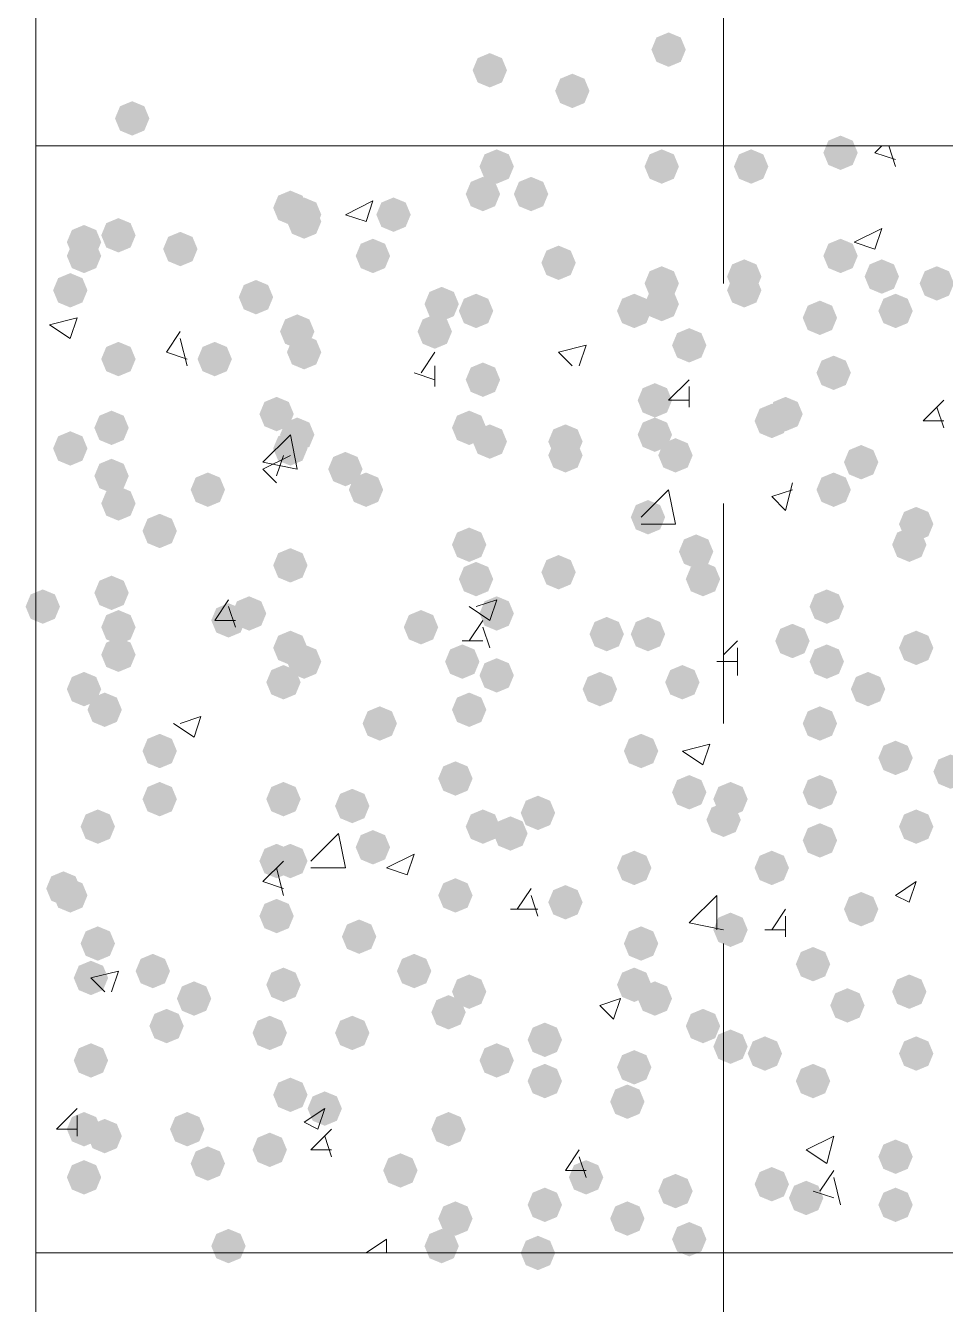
# Model space of a CAD drawing. Header units: millimetres. Extents: x 29 to 95071, y 20 to 67221.
# Drawn here: x 9900 to 10563, y 37320 to 38242 of the extents above; entities that cross this region are included whole.
import ezdxf

# ---------------------------------------------------------------- set-up
doc = ezdxf.new("R2010")
doc.units = ezdxf.units.MM

msp = doc.modelspace()

# ---------------------------------------------------------------- hatches: boundary and pattern name
h = msp.add_hatch(color=7)
h.dxf.hatch_style = 2
h.paths.add_polyline_path([(10363.49, 38212.4), (10354.74, 38216.04), (10351.1, 38224.79), (10354.74, 38233.54), (10363.49, 38237.18), (10372.24, 38233.54), (10375.88, 38224.79), (10372.24, 38216.04)])
h = msp.add_hatch(color=7)
h.dxf.hatch_style = 2
h.paths.add_polyline_path([(10234.62, 38197.53), (10225.87, 38201.17), (10222.23, 38209.92), (10225.87, 38218.67), (10234.62, 38222.31), (10243.37, 38218.67), (10247.01, 38209.92), (10243.37, 38201.17)])
h = msp.add_hatch(color=7)
h.dxf.hatch_style = 2
h.paths.add_polyline_path([(10294.1, 38182.66), (10285.35, 38186.3), (10281.71, 38195.05), (10285.35, 38203.8), (10294.1, 38207.44), (10302.85, 38203.8), (10306.49, 38195.05), (10302.85, 38186.3)])
h = msp.add_hatch(color=7)
h.dxf.hatch_style = 2
h.paths.add_polyline_path([(9976.88, 38162.83), (9968.13, 38166.47), (9964.49, 38175.22), (9968.13, 38183.97), (9976.88, 38187.61), (9985.63, 38183.97), (9989.27, 38175.22), (9985.63, 38166.47)])
h = msp.add_hatch(color=7)
h.dxf.hatch_style = 2
h.paths.add_polyline_path([(10487.4, 38138.05), (10478.65, 38141.69), (10475.01, 38150.44), (10478.65, 38159.19), (10487.4, 38162.83), (10496.15, 38159.19), (10499.79, 38150.44), (10496.15, 38141.69)])
h = msp.add_hatch(color=7)
h.dxf.hatch_style = 2
h.paths.add_polyline_path([(10239.58, 38128.13), (10230.82, 38131.77), (10227.18, 38140.53), (10230.82, 38149.28), (10239.58, 38152.92), (10248.33, 38149.28), (10251.97, 38140.53), (10248.33, 38131.77)])
h = msp.add_hatch(color=7)
h.dxf.hatch_style = 2
h.paths.add_polyline_path([(10358.53, 38128.13), (10349.78, 38131.77), (10346.14, 38140.53), (10349.78, 38149.28), (10358.53, 38152.92), (10367.28, 38149.28), (10370.92, 38140.53), (10367.28, 38131.77)])
h = msp.add_hatch(color=7)
h.dxf.hatch_style = 2
h.paths.add_polyline_path([(10422.97, 38128.13), (10414.22, 38131.77), (10410.58, 38140.53), (10414.22, 38149.28), (10422.97, 38152.92), (10431.72, 38149.28), (10435.36, 38140.53), (10431.72, 38131.77)])
h = msp.add_hatch(color=7)
h.dxf.hatch_style = 2
h.paths.add_polyline_path([(10229.66, 38108.31), (10220.91, 38111.95), (10217.27, 38120.7), (10220.91, 38129.45), (10229.66, 38133.09), (10238.41, 38129.45), (10242.05, 38120.7), (10238.41, 38111.95)])
h = msp.add_hatch(color=7)
h.dxf.hatch_style = 2
h.paths.add_polyline_path([(10264.36, 38108.31), (10255.61, 38111.95), (10251.97, 38120.7), (10255.61, 38129.45), (10264.36, 38133.09), (10273.11, 38129.45), (10276.75, 38120.7), (10273.11, 38111.95)])
h = msp.add_hatch(color=7)
h.dxf.hatch_style = 2
h.paths.add_polyline_path([(10090.88, 38098.39), (10082.13, 38102.04), (10078.49, 38110.79), (10082.13, 38119.54), (10090.88, 38123.18), (10099.63, 38119.54), (10103.27, 38110.79), (10099.63, 38102.04)])
h = msp.add_hatch(color=7)
h.dxf.hatch_style = 2
h.paths.add_polyline_path([(10100.79, 38093.44), (10092.04, 38097.08), (10088.4, 38105.83), (10092.04, 38114.58), (10100.79, 38118.22), (10109.54, 38114.58), (10113.18, 38105.83), (10109.54, 38097.08)])
h = msp.add_hatch(color=7)
h.dxf.hatch_style = 2
h.paths.add_polyline_path([(10165.23, 38093.44), (10156.48, 38097.08), (10152.84, 38105.83), (10156.48, 38114.58), (10165.23, 38118.22), (10173.98, 38114.58), (10177.62, 38105.83), (10173.98, 38097.08)])
h = msp.add_hatch(color=7)
h.dxf.hatch_style = 2
h.paths.add_polyline_path([(10100.79, 38088.48), (10092.04, 38092.12), (10088.4, 38100.87), (10092.04, 38109.62), (10100.79, 38113.26), (10109.54, 38109.62), (10113.18, 38100.87), (10109.54, 38092.12)])
h = msp.add_hatch(color=7)
h.dxf.hatch_style = 2
h.paths.add_polyline_path([(9966.97, 38078.57), (9958.21, 38082.21), (9954.57, 38090.96), (9958.21, 38099.71), (9966.97, 38103.35), (9975.72, 38099.71), (9979.36, 38090.96), (9975.72, 38082.21)])
h = msp.add_hatch(color=7)
h.dxf.hatch_style = 2
h.paths.add_polyline_path([(9942.18, 38073.61), (9933.43, 38077.25), (9929.79, 38086), (9933.43, 38094.76), (9942.18, 38098.39), (9950.93, 38094.76), (9954.57, 38086), (9950.93, 38077.25)])
h = msp.add_hatch(color=7)
h.dxf.hatch_style = 2
h.paths.add_polyline_path([(10011.57, 38068.66), (10002.82, 38072.3), (9999.18, 38081.05), (10002.82, 38089.8), (10011.57, 38093.44), (10020.33, 38089.8), (10023.97, 38081.05), (10020.33, 38072.3)])
h = msp.add_hatch(color=7)
h.dxf.hatch_style = 2
h.paths.add_polyline_path([(9942.18, 38063.7), (9933.43, 38067.34), (9929.79, 38076.09), (9933.43, 38084.84), (9942.18, 38088.48), (9950.93, 38084.84), (9954.57, 38076.09), (9950.93, 38067.34)])
h = msp.add_hatch(color=7)
h.dxf.hatch_style = 2
h.paths.add_polyline_path([(10150.36, 38063.7), (10141.61, 38067.34), (10137.97, 38076.09), (10141.61, 38084.84), (10150.36, 38088.48), (10159.11, 38084.84), (10162.75, 38076.09), (10159.11, 38067.34)])
h = msp.add_hatch(color=7)
h.dxf.hatch_style = 2
h.paths.add_polyline_path([(10284.18, 38058.74), (10275.43, 38062.38), (10271.79, 38071.13), (10275.43, 38079.89), (10284.18, 38083.53), (10292.94, 38079.89), (10296.58, 38071.13), (10292.94, 38062.38)])
h = msp.add_hatch(color=7)
h.dxf.hatch_style = 2
h.paths.add_polyline_path([(10487.4, 38063.7), (10478.65, 38067.34), (10475.01, 38076.09), (10478.65, 38084.84), (10487.4, 38088.48), (10496.15, 38084.84), (10499.79, 38076.09), (10496.15, 38067.34)])
h = msp.add_hatch(color=7)
h.dxf.hatch_style = 2
h.paths.add_polyline_path([(10418.01, 38048.83), (10409.26, 38052.47), (10405.62, 38061.22), (10409.26, 38069.97), (10418.01, 38073.61), (10426.76, 38069.97), (10430.4, 38061.22), (10426.76, 38052.47)])
h = msp.add_hatch(color=7)
h.dxf.hatch_style = 2
h.paths.add_polyline_path([(10517.14, 38048.83), (10508.39, 38052.47), (10504.75, 38061.22), (10508.39, 38069.97), (10517.14, 38073.61), (10525.89, 38069.97), (10529.53, 38061.22), (10525.89, 38052.47)])
h = msp.add_hatch(color=7)
h.dxf.hatch_style = 2
h.paths.add_polyline_path([(9932.27, 38038.92), (9923.52, 38042.56), (9919.88, 38051.31), (9923.52, 38060.06), (9932.27, 38063.7), (9941.02, 38060.06), (9944.66, 38051.31), (9941.02, 38042.56)])
h = msp.add_hatch(color=7)
h.dxf.hatch_style = 2
h.paths.add_polyline_path([(10358.53, 38043.87), (10349.78, 38047.51), (10346.14, 38056.26), (10349.78, 38065.02), (10358.53, 38068.66), (10367.28, 38065.02), (10370.92, 38056.26), (10367.28, 38047.51)])
h = msp.add_hatch(color=7)
h.dxf.hatch_style = 2
h.paths.add_polyline_path([(10418.01, 38038.92), (10409.26, 38042.56), (10405.62, 38051.31), (10409.26, 38060.06), (10418.01, 38063.7), (10426.76, 38060.06), (10430.4, 38051.31), (10426.76, 38042.56)])
h = msp.add_hatch(color=7)
h.dxf.hatch_style = 2
h.paths.add_polyline_path([(10556.79, 38043.87), (10548.04, 38047.51), (10544.4, 38056.26), (10548.04, 38065.02), (10556.79, 38068.66), (10565.55, 38065.02), (10569.19, 38056.26), (10565.55, 38047.51)])
h = msp.add_hatch(color=7)
h.dxf.hatch_style = 2
h.paths.add_polyline_path([(10066.1, 38033.96), (10057.34, 38037.6), (10053.7, 38046.35), (10057.34, 38055.1), (10066.1, 38058.74), (10074.85, 38055.1), (10078.49, 38046.35), (10074.85, 38037.6)])
h = msp.add_hatch(color=7)
h.dxf.hatch_style = 2
h.paths.add_polyline_path([(10199.92, 38029), (10191.17, 38032.64), (10187.53, 38041.39), (10191.17, 38050.15), (10199.92, 38053.79), (10208.67, 38050.15), (10212.31, 38041.39), (10208.67, 38032.64)])
h = msp.add_hatch(color=7)
h.dxf.hatch_style = 2
h.paths.add_polyline_path([(10358.53, 38029), (10349.78, 38032.64), (10346.14, 38041.39), (10349.78, 38050.15), (10358.53, 38053.79), (10367.28, 38050.15), (10370.92, 38041.39), (10367.28, 38032.64)])
h = msp.add_hatch(color=7)
h.dxf.hatch_style = 2
h.paths.add_polyline_path([(10224.71, 38024.05), (10215.95, 38027.69), (10212.31, 38036.44), (10215.95, 38045.19), (10224.71, 38048.83), (10233.46, 38045.19), (10237.1, 38036.44), (10233.46, 38027.69)])
h = msp.add_hatch(color=7)
h.dxf.hatch_style = 2
h.paths.add_polyline_path([(10338.71, 38024.05), (10329.95, 38027.69), (10326.31, 38036.44), (10329.95, 38045.19), (10338.71, 38048.83), (10347.46, 38045.19), (10351.1, 38036.44), (10347.46, 38027.69)])
h = msp.add_hatch(color=7)
h.dxf.hatch_style = 2
h.paths.add_polyline_path([(10527.05, 38024.05), (10518.3, 38027.69), (10514.66, 38036.44), (10518.3, 38045.19), (10527.05, 38048.83), (10535.81, 38045.19), (10539.45, 38036.44), (10535.81, 38027.69)])
h = msp.add_hatch(color=7)
h.dxf.hatch_style = 2
h.paths.add_polyline_path([(10472.53, 38019.09), (10463.78, 38022.73), (10460.14, 38031.48), (10463.78, 38040.23), (10472.53, 38043.87), (10481.28, 38040.23), (10484.92, 38031.48), (10481.28, 38022.73)])
h = msp.add_hatch(color=7)
h.dxf.hatch_style = 2
h.paths.add_polyline_path([(10095.84, 38009.18), (10087.08, 38012.82), (10083.44, 38021.57), (10087.08, 38030.32), (10095.84, 38033.96), (10104.59, 38030.32), (10108.23, 38021.57), (10104.59, 38012.82)])
h = msp.add_hatch(color=7)
h.dxf.hatch_style = 2
h.paths.add_polyline_path([(10194.97, 38009.18), (10186.21, 38012.82), (10182.57, 38021.57), (10186.21, 38030.32), (10194.97, 38033.96), (10203.72, 38030.32), (10207.36, 38021.57), (10203.72, 38012.82)])
h = msp.add_hatch(color=7)
h.dxf.hatch_style = 2
h.paths.add_polyline_path([(10100.79, 37994.31), (10092.04, 37997.95), (10088.4, 38006.7), (10092.04, 38015.45), (10100.79, 38019.09), (10109.54, 38015.45), (10113.18, 38006.7), (10109.54, 37997.95)])
h = msp.add_hatch(color=7)
h.dxf.hatch_style = 2
h.paths.add_polyline_path([(10378.36, 37999.26), (10369.61, 38002.9), (10365.97, 38011.66), (10369.61, 38020.41), (10378.36, 38024.05), (10387.11, 38020.41), (10390.75, 38011.66), (10387.11, 38002.9)])
h = msp.add_hatch(color=7)
h.dxf.hatch_style = 2
h.paths.add_polyline_path([(9966.97, 37989.35), (9958.21, 37992.99), (9954.57, 38001.74), (9958.21, 38010.49), (9966.97, 38014.13), (9975.72, 38010.49), (9979.36, 38001.74), (9975.72, 37992.99)])
h = msp.add_hatch(color=7)
h.dxf.hatch_style = 2
h.paths.add_polyline_path([(10036.36, 37989.35), (10027.61, 37992.99), (10023.97, 38001.74), (10027.61, 38010.49), (10036.36, 38014.13), (10045.11, 38010.49), (10048.75, 38001.74), (10045.11, 37992.99)])
h = msp.add_hatch(color=7)
h.dxf.hatch_style = 2
h.paths.add_polyline_path([(10229.66, 37974.48), (10220.91, 37978.12), (10217.27, 37986.87), (10220.91, 37995.62), (10229.66, 37999.26), (10238.41, 37995.62), (10242.05, 37986.87), (10238.41, 37978.12)])
h = msp.add_hatch(color=7)
h.dxf.hatch_style = 2
h.paths.add_polyline_path([(10482.45, 37979.44), (10473.69, 37983.08), (10470.05, 37991.83), (10473.69, 38000.58), (10482.45, 38004.22), (10491.2, 38000.58), (10494.84, 37991.83), (10491.2, 37983.08)])
h = msp.add_hatch(color=7)
h.dxf.hatch_style = 2
h.paths.add_polyline_path([(10353.58, 37959.61), (10344.82, 37963.25), (10341.18, 37972), (10344.82, 37980.75), (10353.58, 37984.39), (10362.33, 37980.75), (10365.97, 37972), (10362.33, 37963.25)])
h = msp.add_hatch(color=7)
h.dxf.hatch_style = 2
h.paths.add_polyline_path([(10080.97, 37949.7), (10072.21, 37953.34), (10068.57, 37962.09), (10072.21, 37970.84), (10080.97, 37974.48), (10089.72, 37970.84), (10093.36, 37962.09), (10089.72, 37953.34)])
h = msp.add_hatch(color=7)
h.dxf.hatch_style = 2
h.paths.add_polyline_path([(10447.75, 37949.7), (10439, 37953.34), (10435.36, 37962.09), (10439, 37970.84), (10447.75, 37974.48), (10456.5, 37970.84), (10460.14, 37962.09), (10456.5, 37953.34)])
h = msp.add_hatch(color=7)
h.dxf.hatch_style = 2
h.paths.add_polyline_path([(9962.01, 37939.79), (9953.26, 37943.43), (9949.62, 37952.18), (9953.26, 37960.93), (9962.01, 37964.57), (9970.76, 37960.93), (9974.4, 37952.18), (9970.76, 37943.43)])
h = msp.add_hatch(color=7)
h.dxf.hatch_style = 2
h.paths.add_polyline_path([(10219.75, 37939.79), (10211, 37943.43), (10207.36, 37952.18), (10211, 37960.93), (10219.75, 37964.57), (10228.5, 37960.93), (10232.14, 37952.18), (10228.5, 37943.43)])
h = msp.add_hatch(color=7)
h.dxf.hatch_style = 2
h.paths.add_polyline_path([(10437.84, 37944.74), (10429.09, 37948.38), (10425.45, 37957.13), (10429.09, 37965.88), (10437.84, 37969.52), (10446.59, 37965.88), (10450.23, 37957.13), (10446.59, 37948.38)])
h = msp.add_hatch(color=7)
h.dxf.hatch_style = 2
h.paths.add_polyline_path([(10095.84, 37934.83), (10087.08, 37938.47), (10083.44, 37947.22), (10087.08, 37955.97), (10095.84, 37959.61), (10104.59, 37955.97), (10108.23, 37947.22), (10104.59, 37938.47)])
h = msp.add_hatch(color=7)
h.dxf.hatch_style = 2
h.paths.add_polyline_path([(10234.62, 37929.87), (10225.87, 37933.51), (10222.23, 37942.26), (10225.87, 37951.02), (10234.62, 37954.66), (10243.37, 37951.02), (10247.01, 37942.26), (10243.37, 37933.51)])
h = msp.add_hatch(color=7)
h.dxf.hatch_style = 2
h.paths.add_polyline_path([(10289.14, 37929.87), (10280.39, 37933.51), (10276.75, 37942.26), (10280.39, 37951.02), (10289.14, 37954.66), (10297.89, 37951.02), (10301.53, 37942.26), (10297.89, 37933.51)])
h = msp.add_hatch(color=7)
h.dxf.hatch_style = 2
h.paths.add_polyline_path([(10353.58, 37934.83), (10344.82, 37938.47), (10341.18, 37947.22), (10344.82, 37955.97), (10353.58, 37959.61), (10362.33, 37955.97), (10365.97, 37947.22), (10362.33, 37938.47)])
h = msp.add_hatch(color=7)
h.dxf.hatch_style = 2
h.paths.add_polyline_path([(9932.27, 37924.92), (9923.52, 37928.56), (9919.88, 37937.31), (9923.52, 37946.06), (9932.27, 37949.7), (9941.02, 37946.06), (9944.66, 37937.31), (9941.02, 37928.56)])
h = msp.add_hatch(color=7)
h.dxf.hatch_style = 2
h.paths.add_polyline_path([(10090.88, 37924.92), (10082.13, 37928.56), (10078.49, 37937.31), (10082.13, 37946.06), (10090.88, 37949.7), (10099.63, 37946.06), (10103.27, 37937.31), (10099.63, 37928.56)])
h = msp.add_hatch(color=7)
h.dxf.hatch_style = 2
h.paths.add_polyline_path([(10289.14, 37919.96), (10280.39, 37923.6), (10276.75, 37932.35), (10280.39, 37941.1), (10289.14, 37944.74), (10297.89, 37941.1), (10301.53, 37932.35), (10297.89, 37923.6)])
h = msp.add_hatch(color=7)
h.dxf.hatch_style = 2
h.paths.add_polyline_path([(10368.45, 37919.96), (10359.69, 37923.6), (10356.05, 37932.35), (10359.69, 37941.1), (10368.45, 37944.74), (10377.2, 37941.1), (10380.84, 37932.35), (10377.2, 37923.6)])
h = msp.add_hatch(color=7)
h.dxf.hatch_style = 2
h.paths.add_polyline_path([(10130.53, 37910.05), (10121.78, 37913.69), (10118.14, 37922.44), (10121.78, 37931.19), (10130.53, 37934.83), (10139.28, 37931.19), (10142.92, 37922.44), (10139.28, 37913.69)])
h = msp.add_hatch(color=7)
h.dxf.hatch_style = 2
h.paths.add_polyline_path([(10502.27, 37915), (10493.52, 37918.64), (10489.88, 37927.39), (10493.52, 37936.15), (10502.27, 37939.79), (10511.02, 37936.15), (10514.66, 37927.39), (10511.02, 37918.64)])
h = msp.add_hatch(color=7)
h.dxf.hatch_style = 2
h.paths.add_polyline_path([(9962.01, 37905.09), (9953.26, 37908.73), (9949.62, 37917.48), (9953.26, 37926.23), (9962.01, 37929.87), (9970.76, 37926.23), (9974.4, 37917.48), (9970.76, 37908.73)])
h = msp.add_hatch(color=7)
h.dxf.hatch_style = 2
h.paths.add_polyline_path([(10031.4, 37895.18), (10022.65, 37898.82), (10019.01, 37907.57), (10022.65, 37916.32), (10031.4, 37919.96), (10040.15, 37916.32), (10043.79, 37907.57), (10040.15, 37898.82)])
h = msp.add_hatch(color=7)
h.dxf.hatch_style = 2
h.paths.add_polyline_path([(10145.4, 37895.18), (10136.65, 37898.82), (10133.01, 37907.57), (10136.65, 37916.32), (10145.4, 37919.96), (10154.15, 37916.32), (10157.79, 37907.57), (10154.15, 37898.82)])
h = msp.add_hatch(color=7)
h.dxf.hatch_style = 2
h.paths.add_polyline_path([(10482.45, 37895.18), (10473.69, 37898.82), (10470.05, 37907.57), (10473.69, 37916.32), (10482.45, 37919.96), (10491.2, 37916.32), (10494.84, 37907.57), (10491.2, 37898.82)])
h = msp.add_hatch(color=7)
h.dxf.hatch_style = 2
h.paths.add_polyline_path([(9966.97, 37885.26), (9958.21, 37888.9), (9954.57, 37897.66), (9958.21, 37906.41), (9966.97, 37910.05), (9975.72, 37906.41), (9979.36, 37897.66), (9975.72, 37888.9)])
h = msp.add_hatch(color=7)
h.dxf.hatch_style = 2
h.paths.add_polyline_path([(10348.62, 37875.35), (10339.87, 37878.99), (10336.23, 37887.74), (10339.87, 37896.49), (10348.62, 37900.13), (10357.37, 37896.49), (10361.01, 37887.74), (10357.37, 37878.99)])
h = msp.add_hatch(color=7)
h.dxf.hatch_style = 2
h.paths.add_polyline_path([(9996.7, 37865.44), (9987.95, 37869.08), (9984.31, 37877.83), (9987.95, 37886.58), (9996.7, 37890.22), (10005.46, 37886.58), (10009.1, 37877.83), (10005.46, 37869.08)])
h = msp.add_hatch(color=7)
h.dxf.hatch_style = 2
h.paths.add_polyline_path([(10541.92, 37870.39), (10533.17, 37874.03), (10529.53, 37882.79), (10533.17, 37891.54), (10541.92, 37895.18), (10550.68, 37891.54), (10554.32, 37882.79), (10550.68, 37874.03)])
h = msp.add_hatch(color=7)
h.dxf.hatch_style = 2
h.paths.add_polyline_path([(10219.75, 37855.52), (10211, 37859.16), (10207.36, 37867.92), (10211, 37876.67), (10219.75, 37880.31), (10228.5, 37876.67), (10232.14, 37867.92), (10228.5, 37859.16)])
h = msp.add_hatch(color=7)
h.dxf.hatch_style = 2
h.paths.add_polyline_path([(10536.97, 37855.52), (10528.22, 37859.16), (10524.58, 37867.92), (10528.22, 37876.67), (10536.97, 37880.31), (10545.72, 37876.67), (10549.36, 37867.92), (10545.72, 37859.16)])
h = msp.add_hatch(color=7)
h.dxf.hatch_style = 2
h.paths.add_polyline_path([(10383.31, 37850.57), (10374.56, 37854.21), (10370.92, 37862.96), (10374.56, 37871.71), (10383.31, 37875.35), (10392.07, 37871.71), (10395.71, 37862.96), (10392.07, 37854.21)])
h = msp.add_hatch(color=7)
h.dxf.hatch_style = 2
h.paths.add_polyline_path([(10090.88, 37840.65), (10082.13, 37844.29), (10078.49, 37853.05), (10082.13, 37861.8), (10090.88, 37865.44), (10099.63, 37861.8), (10103.27, 37853.05), (10099.63, 37844.29)])
h = msp.add_hatch(color=7)
h.dxf.hatch_style = 2
h.paths.add_polyline_path([(10284.18, 37835.7), (10275.43, 37839.34), (10271.79, 37848.09), (10275.43, 37856.84), (10284.18, 37860.48), (10292.94, 37856.84), (10296.58, 37848.09), (10292.94, 37839.34)])
h = msp.add_hatch(color=7)
h.dxf.hatch_style = 2
h.paths.add_polyline_path([(10224.71, 37830.74), (10215.95, 37834.38), (10212.31, 37843.13), (10215.95, 37851.88), (10224.71, 37855.52), (10233.46, 37851.88), (10237.1, 37843.13), (10233.46, 37834.38)])
h = msp.add_hatch(color=7)
h.dxf.hatch_style = 2
h.paths.add_polyline_path([(10388.27, 37830.74), (10379.52, 37834.38), (10375.88, 37843.13), (10379.52, 37851.88), (10388.27, 37855.52), (10397.02, 37851.88), (10400.66, 37843.13), (10397.02, 37834.38)])
h = msp.add_hatch(color=7)
h.dxf.hatch_style = 2
h.paths.add_polyline_path([(9962.01, 37820.83), (9953.26, 37824.47), (9949.62, 37833.22), (9953.26, 37841.97), (9962.01, 37845.61), (9970.76, 37841.97), (9974.4, 37833.22), (9970.76, 37824.47)])
h = msp.add_hatch(color=7)
h.dxf.hatch_style = 2
h.paths.add_polyline_path([(9912.44, 37810.92), (9903.69, 37814.56), (9900.05, 37823.31), (9903.69, 37832.06), (9912.44, 37835.7), (9921.19, 37832.06), (9924.83, 37823.31), (9921.19, 37814.56)])
h = msp.add_hatch(color=7)
h.dxf.hatch_style = 2
h.paths.add_polyline_path([(10477.49, 37810.92), (10468.74, 37814.56), (10465.1, 37823.31), (10468.74, 37832.06), (10477.49, 37835.7), (10486.24, 37832.06), (10489.88, 37823.31), (10486.24, 37814.56)])
h = msp.add_hatch(color=7)
h.dxf.hatch_style = 2
h.paths.add_polyline_path([(10046.27, 37801), (10037.52, 37804.64), (10033.88, 37813.39), (10037.52, 37822.15), (10046.27, 37825.79), (10055.02, 37822.15), (10058.66, 37813.39), (10055.02, 37804.64)])
h = msp.add_hatch(color=7)
h.dxf.hatch_style = 2
h.paths.add_polyline_path([(10061.14, 37805.96), (10052.39, 37809.6), (10048.75, 37818.35), (10052.39, 37827.1), (10061.14, 37830.74), (10069.89, 37827.1), (10073.53, 37818.35), (10069.89, 37809.6)])
h = msp.add_hatch(color=7)
h.dxf.hatch_style = 2
h.paths.add_polyline_path([(10239.58, 37805.96), (10230.82, 37809.6), (10227.18, 37818.35), (10230.82, 37827.1), (10239.58, 37830.74), (10248.33, 37827.1), (10251.97, 37818.35), (10248.33, 37809.6)])
h = msp.add_hatch(color=7)
h.dxf.hatch_style = 2
h.paths.add_polyline_path([(9966.97, 37796.05), (9958.21, 37799.69), (9954.57, 37808.44), (9958.21, 37817.19), (9966.97, 37820.83), (9975.72, 37817.19), (9979.36, 37808.44), (9975.72, 37799.69)])
h = msp.add_hatch(color=7)
h.dxf.hatch_style = 2
h.paths.add_polyline_path([(10185.05, 37796.05), (10176.3, 37799.69), (10172.66, 37808.44), (10176.3, 37817.19), (10185.05, 37820.83), (10193.8, 37817.19), (10197.44, 37808.44), (10193.8, 37799.69)])
h = msp.add_hatch(color=7)
h.dxf.hatch_style = 2
h.paths.add_polyline_path([(10318.88, 37791.09), (10310.13, 37794.73), (10306.49, 37803.48), (10310.13, 37812.23), (10318.88, 37815.87), (10327.63, 37812.23), (10331.27, 37803.48), (10327.63, 37794.73)])
h = msp.add_hatch(color=7)
h.dxf.hatch_style = 2
h.paths.add_polyline_path([(10348.62, 37791.09), (10339.87, 37794.73), (10336.23, 37803.48), (10339.87, 37812.23), (10348.62, 37815.87), (10357.37, 37812.23), (10361.01, 37803.48), (10357.37, 37794.73)])
h = msp.add_hatch(color=7)
h.dxf.hatch_style = 2
h.paths.add_polyline_path([(10090.88, 37781.18), (10082.13, 37784.82), (10078.49, 37793.57), (10082.13, 37802.32), (10090.88, 37805.96), (10099.63, 37802.32), (10103.27, 37793.57), (10099.63, 37784.82)])
h = msp.add_hatch(color=7)
h.dxf.hatch_style = 2
h.paths.add_polyline_path([(10452.71, 37786.13), (10443.96, 37789.77), (10440.32, 37798.52), (10443.96, 37807.28), (10452.71, 37810.92), (10461.46, 37807.28), (10465.1, 37798.52), (10461.46, 37789.77)])
h = msp.add_hatch(color=7)
h.dxf.hatch_style = 2
h.paths.add_polyline_path([(10541.92, 37781.18), (10533.17, 37784.82), (10529.53, 37793.57), (10533.17, 37802.32), (10541.92, 37805.96), (10550.68, 37802.32), (10554.32, 37793.57), (10550.68, 37784.82)])
h = msp.add_hatch(color=7)
h.dxf.hatch_style = 2
h.paths.add_polyline_path([(9966.97, 37776.22), (9958.21, 37779.86), (9954.57, 37788.61), (9958.21, 37797.36), (9966.97, 37801), (9975.72, 37797.36), (9979.36, 37788.61), (9975.72, 37779.86)])
h = msp.add_hatch(color=7)
h.dxf.hatch_style = 2
h.paths.add_polyline_path([(10100.79, 37771.26), (10092.04, 37774.9), (10088.4, 37783.65), (10092.04, 37792.41), (10100.79, 37796.05), (10109.54, 37792.41), (10113.18, 37783.65), (10109.54, 37774.9)])
h = msp.add_hatch(color=7)
h.dxf.hatch_style = 2
h.paths.add_polyline_path([(10214.79, 37771.26), (10206.04, 37774.9), (10202.4, 37783.65), (10206.04, 37792.41), (10214.79, 37796.05), (10223.54, 37792.41), (10227.18, 37783.65), (10223.54, 37774.9)])
h = msp.add_hatch(color=7)
h.dxf.hatch_style = 2
h.paths.add_polyline_path([(10477.49, 37771.26), (10468.74, 37774.9), (10465.1, 37783.65), (10468.74, 37792.41), (10477.49, 37796.05), (10486.24, 37792.41), (10489.88, 37783.65), (10486.24, 37774.9)])
h = msp.add_hatch(color=7)
h.dxf.hatch_style = 2
h.paths.add_polyline_path([(10239.58, 37761.35), (10230.82, 37764.99), (10227.18, 37773.74), (10230.82, 37782.49), (10239.58, 37786.13), (10248.33, 37782.49), (10251.97, 37773.74), (10248.33, 37764.99)])
h = msp.add_hatch(color=7)
h.dxf.hatch_style = 2
h.paths.add_polyline_path([(10085.92, 37756.39), (10077.17, 37760.03), (10073.53, 37768.78), (10077.17, 37777.54), (10085.92, 37781.18), (10094.67, 37777.54), (10098.31, 37768.78), (10094.67, 37760.03)])
h = msp.add_hatch(color=7)
h.dxf.hatch_style = 2
h.paths.add_polyline_path([(10373.4, 37756.39), (10364.65, 37760.03), (10361.01, 37768.78), (10364.65, 37777.54), (10373.4, 37781.18), (10382.15, 37777.54), (10385.79, 37768.78), (10382.15, 37760.03)])
h = msp.add_hatch(color=7)
h.dxf.hatch_style = 2
h.paths.add_polyline_path([(9942.18, 37751.44), (9933.43, 37755.08), (9929.79, 37763.83), (9933.43, 37772.58), (9942.18, 37776.22), (9950.93, 37772.58), (9954.57, 37763.83), (9950.93, 37755.08)])
h = msp.add_hatch(color=7)
h.dxf.hatch_style = 2
h.paths.add_polyline_path([(10313.92, 37751.44), (10305.17, 37755.08), (10301.53, 37763.83), (10305.17, 37772.58), (10313.92, 37776.22), (10322.67, 37772.58), (10326.31, 37763.83), (10322.67, 37755.08)])
h = msp.add_hatch(color=7)
h.dxf.hatch_style = 2
h.paths.add_polyline_path([(10507.23, 37751.44), (10498.48, 37755.08), (10494.84, 37763.83), (10498.48, 37772.58), (10507.23, 37776.22), (10515.98, 37772.58), (10519.62, 37763.83), (10515.98, 37755.08)])
h = msp.add_hatch(color=7)
h.dxf.hatch_style = 2
h.paths.add_polyline_path([(9957.05, 37736.57), (9948.3, 37740.21), (9944.66, 37748.96), (9948.3, 37757.71), (9957.05, 37761.35), (9965.8, 37757.71), (9969.44, 37748.96), (9965.8, 37740.21)])
h = msp.add_hatch(color=7)
h.dxf.hatch_style = 2
h.paths.add_polyline_path([(10219.75, 37736.57), (10211, 37740.21), (10207.36, 37748.96), (10211, 37757.71), (10219.75, 37761.35), (10228.5, 37757.71), (10232.14, 37748.96), (10228.5, 37740.21)])
h = msp.add_hatch(color=7)
h.dxf.hatch_style = 2
h.paths.add_polyline_path([(10155.31, 37726.65), (10146.56, 37730.29), (10142.92, 37739.05), (10146.56, 37747.8), (10155.31, 37751.44), (10164.07, 37747.8), (10167.71, 37739.05), (10164.07, 37730.29)])
h = msp.add_hatch(color=7)
h.dxf.hatch_style = 2
h.paths.add_polyline_path([(10472.53, 37726.65), (10463.78, 37730.29), (10460.14, 37739.05), (10463.78, 37747.8), (10472.53, 37751.44), (10481.28, 37747.8), (10484.92, 37739.05), (10481.28, 37730.29)])
h = msp.add_hatch(color=7)
h.dxf.hatch_style = 2
h.paths.add_polyline_path([(9996.7, 37706.83), (9987.95, 37710.47), (9984.31, 37719.22), (9987.95, 37727.97), (9996.7, 37731.61), (10005.46, 37727.97), (10009.1, 37719.22), (10005.46, 37710.47)])
h = msp.add_hatch(color=7)
h.dxf.hatch_style = 2
h.paths.add_polyline_path([(10343.66, 37706.83), (10334.91, 37710.47), (10331.27, 37719.22), (10334.91, 37727.97), (10343.66, 37731.61), (10352.41, 37727.97), (10356.05, 37719.22), (10352.41, 37710.47)])
h = msp.add_hatch(color=7)
h.dxf.hatch_style = 2
h.paths.add_polyline_path([(10527.05, 37701.87), (10518.3, 37705.51), (10514.66, 37714.26), (10518.3, 37723.01), (10527.05, 37726.65), (10535.81, 37723.01), (10539.45, 37714.26), (10535.81, 37705.51)])
h = msp.add_hatch(color=7)
h.dxf.hatch_style = 2
h.paths.add_polyline_path([(10566.71, 37691.96), (10557.96, 37695.6), (10554.32, 37704.35), (10557.96, 37713.1), (10566.71, 37716.74), (10575.46, 37713.1), (10579.1, 37704.35), (10575.46, 37695.6)])
h = msp.add_hatch(color=7)
h.dxf.hatch_style = 2
h.paths.add_polyline_path([(10209.84, 37687), (10201.08, 37690.64), (10197.44, 37699.39), (10201.08, 37708.14), (10209.84, 37711.78), (10218.59, 37708.14), (10222.23, 37699.39), (10218.59, 37690.64)])
h = msp.add_hatch(color=7)
h.dxf.hatch_style = 2
h.paths.add_polyline_path([(9996.7, 37672.13), (9987.95, 37675.77), (9984.31, 37684.52), (9987.95, 37693.28), (9996.7, 37696.92), (10005.46, 37693.28), (10009.1, 37684.52), (10005.46, 37675.77)])
h = msp.add_hatch(color=7)
h.dxf.hatch_style = 2
h.paths.add_polyline_path([(10085.92, 37672.13), (10077.17, 37675.77), (10073.53, 37684.52), (10077.17, 37693.28), (10085.92, 37696.92), (10094.67, 37693.28), (10098.31, 37684.52), (10094.67, 37675.77)])
h = msp.add_hatch(color=7)
h.dxf.hatch_style = 2
h.paths.add_polyline_path([(10378.36, 37677.09), (10369.61, 37680.73), (10365.97, 37689.48), (10369.61, 37698.23), (10378.36, 37701.87), (10387.11, 37698.23), (10390.75, 37689.48), (10387.11, 37680.73)])
h = msp.add_hatch(color=7)
h.dxf.hatch_style = 2
h.paths.add_polyline_path([(10408.1, 37672.13), (10399.35, 37675.77), (10395.71, 37684.52), (10399.35, 37693.28), (10408.1, 37696.92), (10416.85, 37693.28), (10420.49, 37684.52), (10416.85, 37675.77)])
h = msp.add_hatch(color=7)
h.dxf.hatch_style = 2
h.paths.add_polyline_path([(10472.53, 37677.09), (10463.78, 37680.73), (10460.14, 37689.48), (10463.78, 37698.23), (10472.53, 37701.87), (10481.28, 37698.23), (10484.92, 37689.48), (10481.28, 37680.73)])
h = msp.add_hatch(color=7)
h.dxf.hatch_style = 2
h.paths.add_polyline_path([(10135.49, 37667.18), (10126.74, 37670.82), (10123.1, 37679.57), (10126.74, 37688.32), (10135.49, 37691.96), (10144.24, 37688.32), (10147.88, 37679.57), (10144.24, 37670.82)])
h = msp.add_hatch(color=7)
h.dxf.hatch_style = 2
h.paths.add_polyline_path([(10269.31, 37662.22), (10260.56, 37665.86), (10256.92, 37674.61), (10260.56, 37683.36), (10269.31, 37687), (10278.07, 37683.36), (10281.71, 37674.61), (10278.07, 37665.86)])
h = msp.add_hatch(color=7)
h.dxf.hatch_style = 2
h.paths.add_polyline_path([(9952.1, 37652.31), (9943.34, 37655.95), (9939.7, 37664.7), (9943.34, 37673.45), (9952.1, 37677.09), (9960.85, 37673.45), (9964.49, 37664.7), (9960.85, 37655.95)])
h = msp.add_hatch(color=7)
h.dxf.hatch_style = 2
h.paths.add_polyline_path([(10229.66, 37652.31), (10220.91, 37655.95), (10217.27, 37664.7), (10220.91, 37673.45), (10229.66, 37677.09), (10238.41, 37673.45), (10242.05, 37664.7), (10238.41, 37655.95)])
h = msp.add_hatch(color=7)
h.dxf.hatch_style = 2
h.paths.add_polyline_path([(10403.14, 37657.26), (10394.39, 37660.9), (10390.75, 37669.65), (10394.39, 37678.41), (10403.14, 37682.05), (10411.89, 37678.41), (10415.53, 37669.65), (10411.89, 37660.9)])
h = msp.add_hatch(color=7)
h.dxf.hatch_style = 2
h.paths.add_polyline_path([(10541.92, 37652.31), (10533.17, 37655.95), (10529.53, 37664.7), (10533.17, 37673.45), (10541.92, 37677.09), (10550.68, 37673.45), (10554.32, 37664.7), (10550.68, 37655.95)])
h = msp.add_hatch(color=7)
h.dxf.hatch_style = 2
h.paths.add_polyline_path([(10249.49, 37647.35), (10240.74, 37650.99), (10237.1, 37659.74), (10240.74, 37668.49), (10249.49, 37672.13), (10258.24, 37668.49), (10261.88, 37659.74), (10258.24, 37650.99)])
h = msp.add_hatch(color=7)
h.dxf.hatch_style = 2
h.paths.add_polyline_path([(10472.53, 37642.39), (10463.78, 37646.03), (10460.14, 37654.78), (10463.78, 37663.54), (10472.53, 37667.18), (10481.28, 37663.54), (10484.92, 37654.78), (10481.28, 37646.03)])
h = msp.add_hatch(color=7)
h.dxf.hatch_style = 2
h.paths.add_polyline_path([(10150.36, 37637.44), (10141.61, 37641.08), (10137.97, 37649.83), (10141.61, 37658.58), (10150.36, 37662.22), (10159.11, 37658.58), (10162.75, 37649.83), (10159.11, 37641.08)])
h = msp.add_hatch(color=7)
h.dxf.hatch_style = 2
h.paths.add_polyline_path([(10080.97, 37627.52), (10072.21, 37631.16), (10068.57, 37639.91), (10072.21, 37648.67), (10080.97, 37652.31), (10089.72, 37648.67), (10093.36, 37639.91), (10089.72, 37631.16)])
h = msp.add_hatch(color=7)
h.dxf.hatch_style = 2
h.paths.add_polyline_path([(10090.88, 37627.52), (10082.13, 37631.16), (10078.49, 37639.91), (10082.13, 37648.67), (10090.88, 37652.31), (10099.63, 37648.67), (10103.27, 37639.91), (10099.63, 37631.16)])
h = msp.add_hatch(color=7)
h.dxf.hatch_style = 2
h.paths.add_polyline_path([(10338.71, 37622.57), (10329.95, 37626.21), (10326.31, 37634.96), (10329.95, 37643.71), (10338.71, 37647.35), (10347.46, 37643.71), (10351.1, 37634.96), (10347.46, 37626.21)])
h = msp.add_hatch(color=7)
h.dxf.hatch_style = 2
h.paths.add_polyline_path([(10437.84, 37622.57), (10429.09, 37626.21), (10425.45, 37634.96), (10429.09, 37643.71), (10437.84, 37647.35), (10446.59, 37643.71), (10450.23, 37634.96), (10446.59, 37626.21)])
h = msp.add_hatch(color=7)
h.dxf.hatch_style = 2
h.paths.add_polyline_path([(9927.31, 37607.7), (9918.56, 37611.34), (9914.92, 37620.09), (9918.56, 37628.84), (9927.31, 37632.48), (9936.06, 37628.84), (9939.7, 37620.09), (9936.06, 37611.34)])
h = msp.add_hatch(color=7)
h.dxf.hatch_style = 2
h.paths.add_polyline_path([(9932.27, 37602.74), (9923.52, 37606.38), (9919.88, 37615.13), (9923.52, 37623.88), (9932.27, 37627.52), (9941.02, 37623.88), (9944.66, 37615.13), (9941.02, 37606.38)])
h = msp.add_hatch(color=7)
h.dxf.hatch_style = 2
h.paths.add_polyline_path([(10209.84, 37602.74), (10201.08, 37606.38), (10197.44, 37615.13), (10201.08, 37623.88), (10209.84, 37627.52), (10218.59, 37623.88), (10222.23, 37615.13), (10218.59, 37606.38)])
h = msp.add_hatch(color=7)
h.dxf.hatch_style = 2
h.paths.add_polyline_path([(10289.14, 37597.78), (10280.39, 37601.42), (10276.75, 37610.18), (10280.39, 37618.93), (10289.14, 37622.57), (10297.89, 37618.93), (10301.53, 37610.18), (10297.89, 37601.42)])
h = msp.add_hatch(color=7)
h.dxf.hatch_style = 2
h.paths.add_polyline_path([(10080.97, 37587.87), (10072.21, 37591.51), (10068.57, 37600.26), (10072.21, 37609.01), (10080.97, 37612.65), (10089.72, 37609.01), (10093.36, 37600.26), (10089.72, 37591.51)])
h = msp.add_hatch(color=7)
h.dxf.hatch_style = 2
h.paths.add_polyline_path([(10502.27, 37592.83), (10493.52, 37596.47), (10489.88, 37605.22), (10493.52, 37613.97), (10502.27, 37617.61), (10511.02, 37613.97), (10514.66, 37605.22), (10511.02, 37596.47)])
h = msp.add_hatch(color=7)
h.dxf.hatch_style = 2
h.paths.add_polyline_path([(10408.1, 37577.96), (10399.35, 37581.6), (10395.71, 37590.35), (10399.35, 37599.1), (10408.1, 37602.74), (10416.85, 37599.1), (10420.49, 37590.35), (10416.85, 37581.6)])
h = msp.add_hatch(color=7)
h.dxf.hatch_style = 2
h.paths.add_polyline_path([(9952.1, 37568.04), (9943.34, 37571.68), (9939.7, 37580.44), (9943.34, 37589.19), (9952.1, 37592.83), (9960.85, 37589.19), (9964.49, 37580.44), (9960.85, 37571.68)])
h = msp.add_hatch(color=7)
h.dxf.hatch_style = 2
h.paths.add_polyline_path([(10140.44, 37573), (10131.69, 37576.64), (10128.05, 37585.39), (10131.69, 37594.14), (10140.44, 37597.78), (10149.2, 37594.14), (10152.84, 37585.39), (10149.2, 37576.64)])
h = msp.add_hatch(color=7)
h.dxf.hatch_style = 2
h.paths.add_polyline_path([(10343.66, 37568.04), (10334.91, 37571.68), (10331.27, 37580.44), (10334.91, 37589.19), (10343.66, 37592.83), (10352.41, 37589.19), (10356.05, 37580.44), (10352.41, 37571.68)])
h = msp.add_hatch(color=7)
h.dxf.hatch_style = 2
h.paths.add_polyline_path([(10467.58, 37553.18), (10458.82, 37556.82), (10455.18, 37565.57), (10458.82, 37574.32), (10467.58, 37577.96), (10476.33, 37574.32), (10479.97, 37565.57), (10476.33, 37556.82)])
h = msp.add_hatch(color=7)
h.dxf.hatch_style = 2
h.paths.add_polyline_path([(9947.14, 37543.26), (9938.39, 37546.9), (9934.75, 37555.65), (9938.39, 37564.4), (9947.14, 37568.04), (9955.89, 37564.4), (9959.53, 37555.65), (9955.89, 37546.9)])
h = msp.add_hatch(color=7)
h.dxf.hatch_style = 2
h.paths.add_polyline_path([(9991.75, 37548.22), (9983, 37551.86), (9979.36, 37560.61), (9983, 37569.36), (9991.75, 37573), (10000.5, 37569.36), (10004.14, 37560.61), (10000.5, 37551.86)])
h = msp.add_hatch(color=7)
h.dxf.hatch_style = 2
h.paths.add_polyline_path([(10180.1, 37548.22), (10171.35, 37551.86), (10167.71, 37560.61), (10171.35, 37569.36), (10180.1, 37573), (10188.85, 37569.36), (10192.49, 37560.61), (10188.85, 37551.86)])
h = msp.add_hatch(color=7)
h.dxf.hatch_style = 2
h.paths.add_polyline_path([(10085.92, 37538.31), (10077.17, 37541.95), (10073.53, 37550.7), (10077.17, 37559.45), (10085.92, 37563.09), (10094.67, 37559.45), (10098.31, 37550.7), (10094.67, 37541.95)])
h = msp.add_hatch(color=7)
h.dxf.hatch_style = 2
h.paths.add_polyline_path([(10085.92, 37538.31), (10077.17, 37541.95), (10073.53, 37550.7), (10077.17, 37559.45), (10085.92, 37563.09), (10094.67, 37559.45), (10098.31, 37550.7), (10094.67, 37541.95)])
h = msp.add_hatch(color=7)
h.dxf.hatch_style = 2
h.paths.add_polyline_path([(10219.75, 37533.35), (10211, 37536.99), (10207.36, 37545.74), (10211, 37554.49), (10219.75, 37558.13), (10228.5, 37554.49), (10232.14, 37545.74), (10228.5, 37536.99)])
h = msp.add_hatch(color=7)
h.dxf.hatch_style = 2
h.paths.add_polyline_path([(10338.71, 37538.31), (10329.95, 37541.95), (10326.31, 37550.7), (10329.95, 37559.45), (10338.71, 37563.09), (10347.46, 37559.45), (10351.1, 37550.7), (10347.46, 37541.95)])
h = msp.add_hatch(color=7)
h.dxf.hatch_style = 2
h.paths.add_polyline_path([(10536.97, 37533.35), (10528.22, 37536.99), (10524.58, 37545.74), (10528.22, 37554.49), (10536.97, 37558.13), (10545.72, 37554.49), (10549.36, 37545.74), (10545.72, 37536.99)])
h = msp.add_hatch(color=7)
h.dxf.hatch_style = 2
h.paths.add_polyline_path([(10021.49, 37528.39), (10012.74, 37532.03), (10009.1, 37540.78), (10012.74, 37549.54), (10021.49, 37553.18), (10030.24, 37549.54), (10033.88, 37540.78), (10030.24, 37532.03)])
h = msp.add_hatch(color=7)
h.dxf.hatch_style = 2
h.paths.add_polyline_path([(10353.58, 37528.39), (10344.82, 37532.03), (10341.18, 37540.78), (10344.82, 37549.54), (10353.58, 37553.18), (10362.33, 37549.54), (10365.97, 37540.78), (10362.33, 37532.03)])
h = msp.add_hatch(color=7)
h.dxf.hatch_style = 2
h.paths.add_polyline_path([(10492.36, 37523.44), (10483.61, 37527.08), (10479.97, 37535.83), (10483.61, 37544.58), (10492.36, 37548.22), (10501.11, 37544.58), (10504.75, 37535.83), (10501.11, 37527.08)])
h = msp.add_hatch(color=7)
h.dxf.hatch_style = 2
h.paths.add_polyline_path([(10204.88, 37518.48), (10196.13, 37522.12), (10192.49, 37530.87), (10196.13, 37539.62), (10204.88, 37543.26), (10213.63, 37539.62), (10217.27, 37530.87), (10213.63, 37522.12)])
h = msp.add_hatch(color=7)
h.dxf.hatch_style = 2
h.paths.add_polyline_path([(10001.66, 37508.57), (9992.91, 37512.21), (9989.27, 37520.96), (9992.91, 37529.71), (10001.66, 37533.35), (10010.41, 37529.71), (10014.05, 37520.96), (10010.41, 37512.21)])
h = msp.add_hatch(color=7)
h.dxf.hatch_style = 2
h.paths.add_polyline_path([(10076.01, 37503.61), (10067.26, 37507.25), (10063.62, 37516), (10067.26, 37524.75), (10076.01, 37528.39), (10084.76, 37524.75), (10088.4, 37516), (10084.76, 37507.25)])
h = msp.add_hatch(color=7)
h.dxf.hatch_style = 2
h.paths.add_polyline_path([(10135.49, 37503.61), (10126.74, 37507.25), (10123.1, 37516), (10126.74, 37524.75), (10135.49, 37528.39), (10144.24, 37524.75), (10147.88, 37516), (10144.24, 37507.25)])
h = msp.add_hatch(color=7)
h.dxf.hatch_style = 2
h.paths.add_polyline_path([(10388.27, 37508.57), (10379.52, 37512.21), (10375.88, 37520.96), (10379.52, 37529.71), (10388.27, 37533.35), (10397.02, 37529.71), (10400.66, 37520.96), (10397.02, 37512.21)])
h = msp.add_hatch(color=7)
h.dxf.hatch_style = 2
h.paths.add_polyline_path([(10274.27, 37498.65), (10265.52, 37502.29), (10261.88, 37511.04), (10265.52, 37519.8), (10274.27, 37523.44), (10283.02, 37519.8), (10286.66, 37511.04), (10283.02, 37502.29)])
h = msp.add_hatch(color=7)
h.dxf.hatch_style = 2
h.paths.add_polyline_path([(10408.1, 37493.7), (10399.35, 37497.34), (10395.71, 37506.09), (10399.35, 37514.84), (10408.1, 37518.48), (10416.85, 37514.84), (10420.49, 37506.09), (10416.85, 37497.34)])
h = msp.add_hatch(color=7)
h.dxf.hatch_style = 2
h.paths.add_polyline_path([(10432.88, 37488.74), (10424.13, 37492.38), (10420.49, 37501.13), (10424.13, 37509.88), (10432.88, 37513.52), (10441.63, 37509.88), (10445.27, 37501.13), (10441.63, 37492.38)])
h = msp.add_hatch(color=7)
h.dxf.hatch_style = 2
h.paths.add_polyline_path([(10541.92, 37488.74), (10533.17, 37492.38), (10529.53, 37501.13), (10533.17, 37509.88), (10541.92, 37513.52), (10550.68, 37509.88), (10554.32, 37501.13), (10550.68, 37492.38)])
h = msp.add_hatch(color=7)
h.dxf.hatch_style = 2
h.paths.add_polyline_path([(9947.14, 37483.78), (9938.39, 37487.42), (9934.75, 37496.18), (9938.39, 37504.93), (9947.14, 37508.57), (9955.89, 37504.93), (9959.53, 37496.18), (9955.89, 37487.42)])
h = msp.add_hatch(color=7)
h.dxf.hatch_style = 2
h.paths.add_polyline_path([(10239.58, 37483.78), (10230.82, 37487.42), (10227.18, 37496.18), (10230.82, 37504.93), (10239.58, 37508.57), (10248.33, 37504.93), (10251.97, 37496.18), (10248.33, 37487.42)])
h = msp.add_hatch(color=7)
h.dxf.hatch_style = 2
h.paths.add_polyline_path([(10338.71, 37478.83), (10329.95, 37482.47), (10326.31, 37491.22), (10329.95, 37499.97), (10338.71, 37503.61), (10347.46, 37499.97), (10351.1, 37491.22), (10347.46, 37482.47)])
h = msp.add_hatch(color=7)
h.dxf.hatch_style = 2
h.paths.add_polyline_path([(10274.27, 37468.91), (10265.52, 37472.55), (10261.88, 37481.31), (10265.52, 37490.06), (10274.27, 37493.7), (10283.02, 37490.06), (10286.66, 37481.31), (10283.02, 37472.55)])
h = msp.add_hatch(color=7)
h.dxf.hatch_style = 2
h.paths.add_polyline_path([(10467.58, 37468.91), (10458.82, 37472.55), (10455.18, 37481.31), (10458.82, 37490.06), (10467.58, 37493.7), (10476.33, 37490.06), (10479.97, 37481.31), (10476.33, 37472.55)])
h = msp.add_hatch(color=7)
h.dxf.hatch_style = 2
h.paths.add_polyline_path([(10090.88, 37459), (10082.13, 37462.64), (10078.49, 37471.39), (10082.13, 37480.14), (10090.88, 37483.78), (10099.63, 37480.14), (10103.27, 37471.39), (10099.63, 37462.64)])
h = msp.add_hatch(color=7)
h.dxf.hatch_style = 2
h.paths.add_polyline_path([(10115.66, 37449.09), (10106.91, 37452.73), (10103.27, 37461.48), (10106.91, 37470.23), (10115.66, 37473.87), (10124.41, 37470.23), (10128.05, 37461.48), (10124.41, 37452.73)])
h = msp.add_hatch(color=7)
h.dxf.hatch_style = 2
h.paths.add_polyline_path([(10333.75, 37454.04), (10325, 37457.68), (10321.36, 37466.44), (10325, 37475.19), (10333.75, 37478.83), (10342.5, 37475.19), (10346.14, 37466.44), (10342.5, 37457.68)])
h = msp.add_hatch(color=7)
h.dxf.hatch_style = 2
h.paths.add_polyline_path([(9942.18, 37434.22), (9933.43, 37437.86), (9929.79, 37446.61), (9933.43, 37455.36), (9942.18, 37459), (9950.93, 37455.36), (9954.57, 37446.61), (9950.93, 37437.86)])
h = msp.add_hatch(color=7)
h.dxf.hatch_style = 2
h.paths.add_polyline_path([(9957.05, 37429.26), (9948.3, 37432.9), (9944.66, 37441.65), (9948.3, 37450.4), (9957.05, 37454.04), (9965.8, 37450.4), (9969.44, 37441.65), (9965.8, 37432.9)])
h = msp.add_hatch(color=7)
h.dxf.hatch_style = 2
h.paths.add_polyline_path([(10016.53, 37434.22), (10007.78, 37437.86), (10004.14, 37446.61), (10007.78, 37455.36), (10016.53, 37459), (10025.28, 37455.36), (10028.92, 37446.61), (10025.28, 37437.86)])
h = msp.add_hatch(color=7)
h.dxf.hatch_style = 2
h.paths.add_polyline_path([(10204.88, 37434.22), (10196.13, 37437.86), (10192.49, 37446.61), (10196.13, 37455.36), (10204.88, 37459), (10213.63, 37455.36), (10217.27, 37446.61), (10213.63, 37437.86)])
h = msp.add_hatch(color=7)
h.dxf.hatch_style = 2
h.paths.add_polyline_path([(10076.01, 37419.35), (10067.26, 37422.99), (10063.62, 37431.74), (10067.26, 37440.49), (10076.01, 37444.13), (10084.76, 37440.49), (10088.4, 37431.74), (10084.76, 37422.99)])
h = msp.add_hatch(color=7)
h.dxf.hatch_style = 2
h.paths.add_polyline_path([(10527.05, 37414.39), (10518.3, 37418.03), (10514.66, 37426.78), (10518.3, 37435.53), (10527.05, 37439.17), (10535.81, 37435.53), (10539.45, 37426.78), (10535.81, 37418.03)])
h = msp.add_hatch(color=7)
h.dxf.hatch_style = 2
h.paths.add_polyline_path([(10031.4, 37409.44), (10022.65, 37413.08), (10019.01, 37421.83), (10022.65, 37430.58), (10031.4, 37434.22), (10040.15, 37430.58), (10043.79, 37421.83), (10040.15, 37413.08)])
h = msp.add_hatch(color=7)
h.dxf.hatch_style = 2
h.paths.add_polyline_path([(10170.18, 37404.48), (10161.43, 37408.12), (10157.79, 37416.87), (10161.43, 37425.62), (10170.18, 37429.26), (10178.93, 37425.62), (10182.57, 37416.87), (10178.93, 37408.12)])
h = msp.add_hatch(color=7)
h.dxf.hatch_style = 2
h.paths.add_polyline_path([(9942.18, 37399.52), (9933.43, 37403.16), (9929.79, 37411.91), (9933.43, 37420.67), (9942.18, 37424.31), (9950.93, 37420.67), (9954.57, 37411.91), (9950.93, 37403.16)])
h = msp.add_hatch(color=7)
h.dxf.hatch_style = 2
h.paths.add_polyline_path([(10304.01, 37399.52), (10295.26, 37403.16), (10291.62, 37411.91), (10295.26, 37420.67), (10304.01, 37424.31), (10312.76, 37420.67), (10316.4, 37411.91), (10312.76, 37403.16)])
h = msp.add_hatch(color=7)
h.dxf.hatch_style = 2
h.paths.add_polyline_path([(10437.84, 37394.57), (10429.09, 37398.21), (10425.45, 37406.96), (10429.09, 37415.71), (10437.84, 37419.35), (10446.59, 37415.71), (10450.23, 37406.96), (10446.59, 37398.21)])
h = msp.add_hatch(color=7)
h.dxf.hatch_style = 2
h.paths.add_polyline_path([(10368.45, 37389.61), (10359.69, 37393.25), (10356.05, 37402), (10359.69, 37410.75), (10368.45, 37414.39), (10377.2, 37410.75), (10380.84, 37402), (10377.2, 37393.25)])
h = msp.add_hatch(color=7)
h.dxf.hatch_style = 2
h.paths.add_polyline_path([(10462.62, 37384.65), (10453.87, 37388.29), (10450.23, 37397.04), (10453.87, 37405.8), (10462.62, 37409.44), (10471.37, 37405.8), (10475.01, 37397.04), (10471.37, 37388.29)])
h = msp.add_hatch(color=7)
h.dxf.hatch_style = 2
h.paths.add_polyline_path([(10274.27, 37379.7), (10265.52, 37383.34), (10261.88, 37392.09), (10265.52, 37400.84), (10274.27, 37404.48), (10283.02, 37400.84), (10286.66, 37392.09), (10283.02, 37383.34)])
h = msp.add_hatch(color=7)
h.dxf.hatch_style = 2
h.paths.add_polyline_path([(10527.05, 37379.7), (10518.3, 37383.34), (10514.66, 37392.09), (10518.3, 37400.84), (10527.05, 37404.48), (10535.81, 37400.84), (10539.45, 37392.09), (10535.81, 37383.34)])
h = msp.add_hatch(color=7)
h.dxf.hatch_style = 2
h.paths.add_polyline_path([(10209.84, 37369.78), (10201.08, 37373.42), (10197.44, 37382.17), (10201.08, 37390.93), (10209.84, 37394.57), (10218.59, 37390.93), (10222.23, 37382.17), (10218.59, 37373.42)])
h = msp.add_hatch(color=7)
h.dxf.hatch_style = 2
h.paths.add_polyline_path([(10333.75, 37369.78), (10325, 37373.42), (10321.36, 37382.17), (10325, 37390.93), (10333.75, 37394.57), (10342.5, 37390.93), (10346.14, 37382.17), (10342.5, 37373.42)])
h = msp.add_hatch(color=7)
h.dxf.hatch_style = 2
h.paths.add_polyline_path([(10046.27, 37349.96), (10037.52, 37353.6), (10033.88, 37362.35), (10037.52, 37371.1), (10046.27, 37374.74), (10055.02, 37371.1), (10058.66, 37362.35), (10055.02, 37353.6)])
h = msp.add_hatch(color=7)
h.dxf.hatch_style = 2
h.paths.add_polyline_path([(10199.92, 37349.96), (10191.17, 37353.6), (10187.53, 37362.35), (10191.17, 37371.1), (10199.92, 37374.74), (10208.67, 37371.1), (10212.31, 37362.35), (10208.67, 37353.6)])
h = msp.add_hatch(color=7)
h.dxf.hatch_style = 2
h.paths.add_polyline_path([(10378.36, 37354.91), (10369.61, 37358.55), (10365.97, 37367.3), (10369.61, 37376.06), (10378.36, 37379.7), (10387.11, 37376.06), (10390.75, 37367.3), (10387.11, 37358.55)])
h = msp.add_hatch(color=7)
h.dxf.hatch_style = 2
h.paths.add_polyline_path([(10269.31, 37345), (10260.56, 37348.64), (10256.92, 37357.39), (10260.56, 37366.14), (10269.31, 37369.78), (10278.07, 37366.14), (10281.71, 37357.39), (10278.07, 37348.64)])

# ---------------------------------------------------------------- linework, layer by layer
at = {"color": 7, "lineweight": 0}
for points in [[(9907.49, 32653.63), (9907.49, 42705.5)], [(10403.14, 38056.26), (10403.14, 38849.31)], [(9907.49, 38155.4), (10908.71, 38155.4)], [(10512.18, 38150.44), (10517.14, 38155.4)], [(10527.05, 38140.53), (10522.1, 38155.4)], [(10512.18, 38150.44), (10527.05, 38145.48)], [(10130.53, 38105.83), (10150.36, 38115.74)], [(10145.4, 38100.87), (10150.36, 38115.74)], [(10130.53, 38105.83), (10145.4, 38100.87)], [(10497.32, 38086), (10517.14, 38095.92)], [(10512.18, 38081.05), (10517.14, 38095.92)], [(10497.32, 38086), (10512.18, 38081.05)], [(9917.4, 38026.53), (9937.23, 38031.48)], [(9917.4, 38026.53), (9932.27, 38016.61)], [(9932.27, 38016.61), (9937.23, 38031.48)], [(10001.66, 38006.7), (10011.57, 38021.57)], [(10016.53, 37996.79), (10011.57, 38016.61)], [(10284.18, 38006.7), (10304.01, 38011.66)], [(10299.05, 37996.79), (10304.01, 38011.66)], [(10001.66, 38006.7), (10016.53, 38001.74)], [(10185.05, 37991.83), (10194.97, 38006.7)], [(10284.18, 38006.7), (10294.1, 37996.79)], [(10180.1, 37991.83), (10194.97, 37986.87)], [(10194.97, 37981.92), (10194.97, 37996.79)], [(10363.49, 37972), (10378.36, 37986.87)], [(10378.36, 37967.05), (10378.36, 37981.92)], [(10363.49, 37972), (10378.36, 37972)], [(10546.88, 37957.13), (10561.75, 37972)], [(10561.75, 37952.18), (10556.79, 37967.05)], [(10546.88, 37957.13), (10561.75, 37957.13)], [(10071.05, 37927.39), (10090.88, 37947.22)], [(10095.84, 37922.44), (10090.88, 37947.22)], [(10071.05, 37922.44), (10090.88, 37932.35)], [(10071.05, 37927.39), (10095.84, 37922.44)], [(10080.97, 37917.48), (10085.92, 37932.35)], [(10071.05, 37922.44), (10080.97, 37912.52)], [(10343.66, 37887.74), (10363.49, 37907.57)], [(10368.45, 37882.79), (10363.49, 37907.57)], [(10437.84, 37902.61), (10452.71, 37907.57)], [(10447.75, 37892.7), (10452.71, 37912.52)], [(10403.14, 37739.05), (10403.14, 37897.66)], [(10437.84, 37902.61), (10447.75, 37892.7)], [(10343.66, 37882.79), (10368.45, 37882.79)], [(10036.36, 37813.39), (10046.27, 37828.26)], [(10051.23, 37808.44), (10046.27, 37823.31)], [(10219.75, 37823.31), (10234.62, 37813.39)], [(10224.71, 37823.31), (10239.58, 37828.26)], [(10234.62, 37813.39), (10239.58, 37828.26)], [(10036.36, 37813.39), (10051.23, 37813.39)], [(10219.75, 37798.52), (10229.66, 37813.39)], [(10234.62, 37793.57), (10229.66, 37808.44)], [(10214.79, 37798.52), (10229.66, 37798.52)], [(10403.14, 37783.65), (10403.14, 37788.61), (10413.05, 37798.52)], [(10413.05, 37773.74), (10413.05, 37793.57)], [(10398.18, 37783.65), (10403.14, 37783.65), (10413.05, 37783.65)], [(10011.57, 37739.05), (10026.44, 37744)], [(10021.49, 37729.13), (10026.44, 37744)], [(10006.62, 37739.05), (10021.49, 37729.13)], [(10373.4, 37719.22), (10393.23, 37724.18)], [(10388.27, 37709.31), (10393.23, 37724.18)], [(10373.4, 37719.22), (10388.27, 37709.31)], [(10105.75, 37639.91), (10125.57, 37659.74)], [(10130.53, 37634.96), (10125.57, 37659.74)], [(10071.05, 37625.05), (10085.92, 37639.91)], [(10160.27, 37634.96), (10180.1, 37644.87)], [(10175.14, 37630), (10180.1, 37644.87)], [(10085.92, 37615.13), (10080.97, 37634.96)], [(10105.75, 37634.96), (10130.53, 37634.96)], [(10160.27, 37634.96), (10175.14, 37630)], [(10071.05, 37625.05), (10085.92, 37620.09)], [(10254.44, 37605.22), (10264.36, 37620.09)], [(10527.05, 37615.13), (10541.92, 37625.05)], [(10536.97, 37610.18), (10541.92, 37625.05)], [(10269.31, 37600.26), (10264.36, 37615.13)], [(10378.36, 37595.31), (10398.18, 37615.13)], [(10398.18, 37590.35), (10398.18, 37615.13)], [(10527.05, 37615.13), (10536.97, 37610.18)], [(10249.49, 37605.22), (10269.31, 37605.22)], [(10437.84, 37590.35), (10447.75, 37605.22)], [(10378.36, 37595.31), (10403.14, 37590.35)], [(10447.75, 37585.39), (10447.75, 37600.26)], [(10432.88, 37590.35), (10447.75, 37590.35)], [(10403.14, 36787.39), (10403.14, 37580.44)], [(9947.14, 37555.65), (9966.97, 37560.61)], [(9947.14, 37555.65), (9957.05, 37545.74)], [(9962.01, 37545.74), (9966.97, 37560.61)], [(10313.92, 37535.83), (10328.79, 37540.78)], [(10323.84, 37525.91), (10328.79, 37540.78)], [(10313.92, 37535.83), (10323.84, 37525.91)], [(9922.36, 37446.61), (9937.23, 37461.48)], [(9937.23, 37441.65), (9937.23, 37456.52)], [(10100.79, 37451.57), (10115.66, 37461.48)], [(10110.71, 37446.61), (10115.66, 37461.48)], [(9922.36, 37446.61), (9937.23, 37446.61)], [(10100.79, 37451.57), (10110.71, 37446.61)], [(10105.75, 37431.74), (10120.62, 37446.61)], [(10120.62, 37426.78), (10115.66, 37441.65)], [(10462.62, 37431.74), (10482.45, 37441.65)], [(10477.49, 37421.83), (10482.45, 37441.65)], [(10105.75, 37431.74), (10120.62, 37431.74)], [(10289.14, 37416.87), (10299.05, 37431.74)], [(10304.01, 37411.91), (10299.05, 37426.78)], [(10462.62, 37431.74), (10477.49, 37421.83)], [(10289.14, 37416.87), (10304.01, 37416.87)], [(10472.53, 37402), (10482.45, 37416.87)], [(10487.4, 37392.09), (10482.45, 37411.91)], [(10467.58, 37402), (10482.45, 37397.04)], [(10145.4, 37357.39), (10160.27, 37367.3)], [(10160.27, 37357.39), (10160.27, 37367.3)], [(9907.49, 37357.39), (10908.71, 37357.39)], [(10264.36, 37357.39), (10269.31, 37357.39)]]:
    msp.add_lwpolyline(points, dxfattribs=at)

doc.saveas('drawing.dxf')
